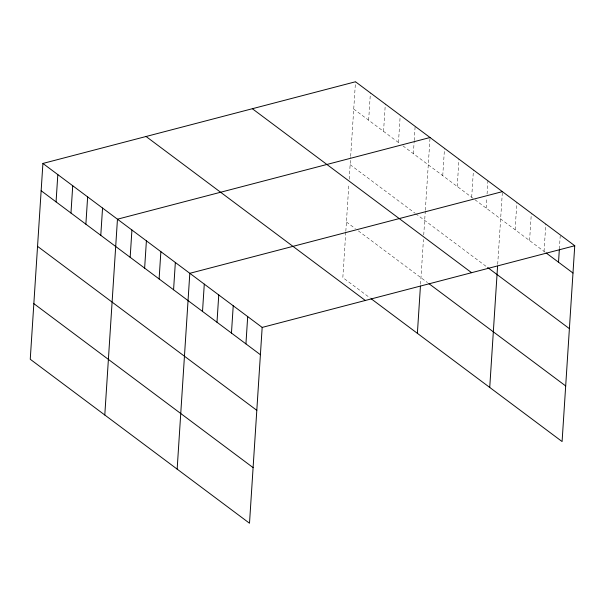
<?xml version="1.0" encoding="UTF-8"?>
<svg xmlns="http://www.w3.org/2000/svg" width="605" height="605" viewBox="0 0 605 605"><rect width="100%" height="100%" fill="white"/><g stroke="black" fill="none" stroke-linecap="round" stroke-linejoin="round"><path stroke-width="0.45" stroke-dasharray="3.02 2.27" d="M345.773 232.161L342.831 277.582L370.411 298.212M345.826 231.239L348.896 183.769M349.191 179.224L350.613 157.255M350.673 156.332L355.498 81.766M368.642 120.213L370.404 92.92M383.547 131.361L385.317 104.068M398.461 142.508L400.223 115.222M413.366 153.662L414.16 141.426M414.221 140.489L415.136 126.369M420.558 284.206L423.447 239.52M423.742 234.974L425.277 211.153M425.338 210.23L430.042 137.517M442.747 175.631L444.516 148.338M457.221 186.453L458.983 159.16M471.688 197.275L473.458 169.982M486.163 208.097L486.828 197.752M487.07 193.986L487.925 180.812M497.696 264.34L502.4 191.634M515.105 229.741L516.867 202.456M529.572 240.571L531.341 213.278M544.046 251.393L545.808 224.1M559.368 249.033L560.215 235.859M353.728 109.059L399.95 143.627M402.93 145.858L545.491 252.474M350.136 164.673L414.992 213.172M415.733 213.731L486.904 266.956M346.431 221.967L355.377 228.66M358.357 230.891L427.485 282.588"/><path stroke-width="0.91" d="M42.91 163.448L30.25 359.257L249.502 523.234L262.169 327.418L42.91 163.448L355.498 81.766L574.75 245.743L562.09 441.552L371.16 298.764M56.061 201.888L57.823 174.595M70.966 213.036L72.729 185.743M85.872 224.19L87.642 196.897M100.785 235.337L102.547 208.044M104.794 415.007L117.461 219.199L430.042 137.517M130.166 257.314L131.928 230.021M144.633 268.136L146.402 240.843M159.107 278.958L160.869 251.665M173.575 289.78L175.344 262.487M177.152 469.117L189.811 273.309L502.4 191.634M202.516 311.424L204.286 284.131M216.991 322.246L218.753 294.953M231.458 333.068L233.227 305.775M245.932 343.89L247.695 316.596M417.382 333.332L420.437 286.059M489.732 387.442L497.575 266.192M558.513 262.215L559.307 249.978M262.169 327.418L574.75 245.743M546.217 253.011L572.988 273.036M487.63 267.501L569.388 328.644M252.345 108.718L471.598 272.696M428.937 283.669L565.683 385.945M146.062 136.496L365.322 300.466M41.148 190.734L260.4 354.712M37.548 246.348L256.807 410.326M33.85 303.649L253.102 467.62"/></g></svg>
